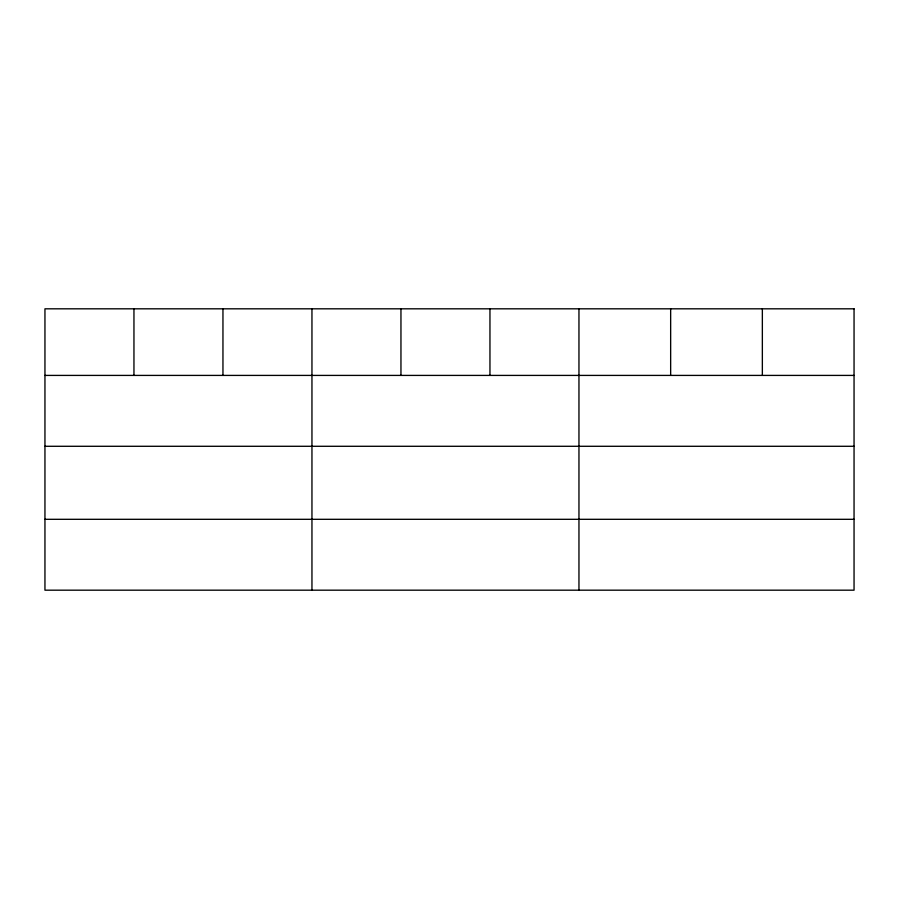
<?xml version="1.0" encoding="UTF-8"?>
<svg xmlns="http://www.w3.org/2000/svg" width="899" height="899" viewBox="0 0 899 899"><rect width="100%" height="100%" fill="white"/><g stroke="black" fill="none" stroke-linecap="round" stroke-linejoin="round"><path stroke-width="1.35" d="M44.95 375.411L854.05 375.411M44.95 446.286L854.05 446.286M44.95 519.307L854.05 519.307M762.352 308.818L762.352 375.411M670.654 308.818L670.654 375.411M578.956 308.818L578.956 590.182M489.955 308.818L489.955 375.411M400.954 308.818L400.954 375.411M311.953 308.818L311.953 590.182M222.952 308.818L222.952 375.411M133.951 308.818L133.951 375.411M854.05 308.818L44.95 308.818L44.95 590.182L854.05 590.182L854.05 308.818"/></g></svg>
